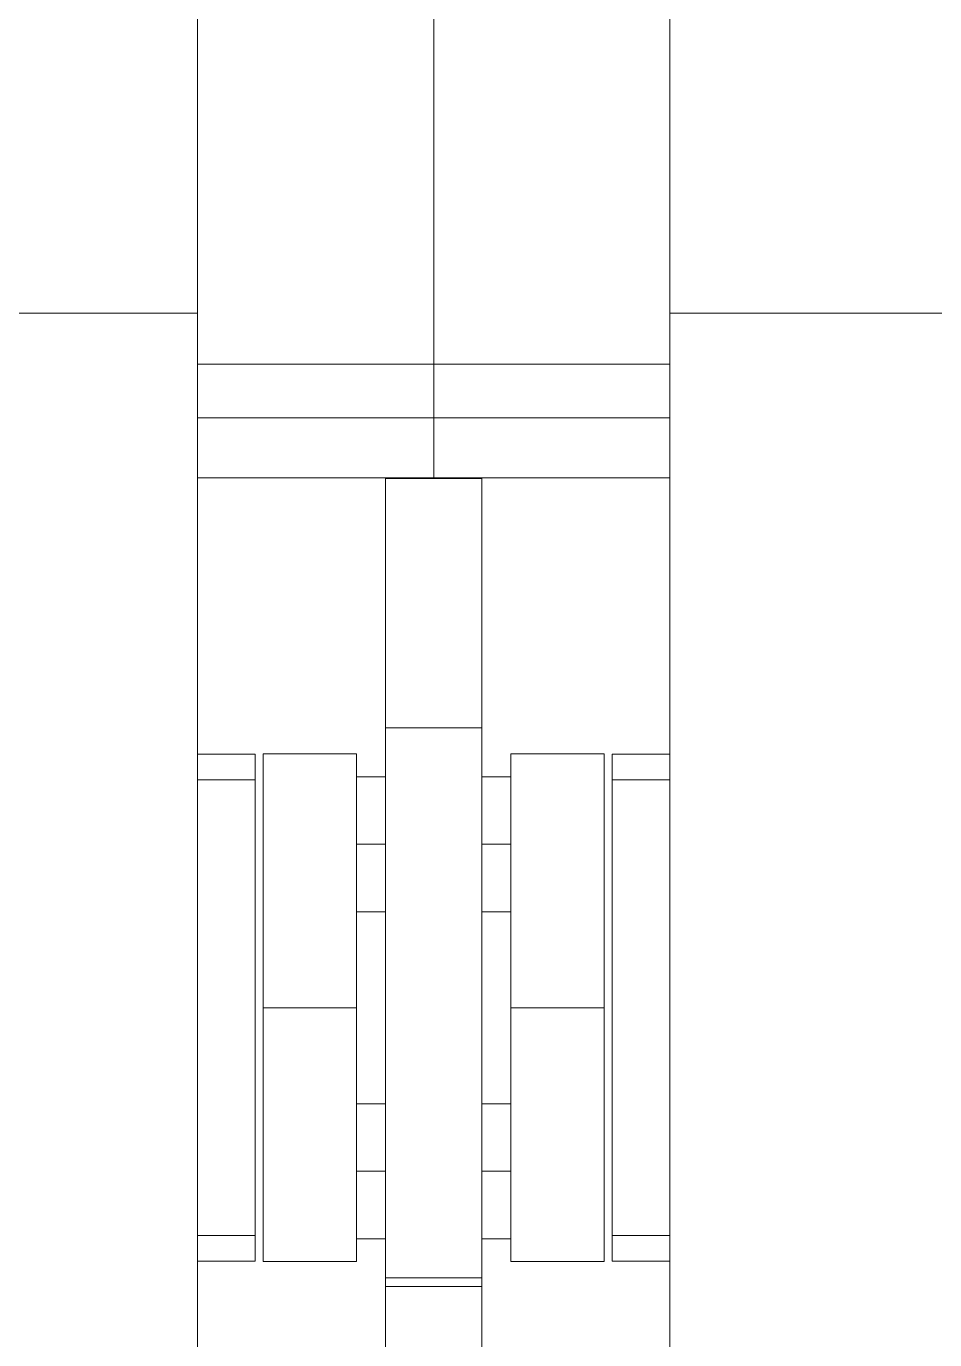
# Model space of a CAD drawing. Header units: millimetres. Extents: x -46169 to 237885, y -84465 to 18123.
# Drawn here: x 166984.9 to 167079.1, y -80609.7 to -80473.6 of the extents above; entities that cross this region are included whole.
import ezdxf

# ---------------------------------------------------------------- set-up
doc = ezdxf.new("R2010")
doc.units = ezdxf.units.MM
doc.header["$MEASUREMENT"] = 0
doc.linetypes.add('Wipeout_Contour', pattern=[1000, 0, -1000])
doc.layers.add('New_A-20-M_Floor_Slab', color=7, linetype='Continuous')
doc.layers.add('New_A-35-M_FFE_Fixed', color=7, linetype='Continuous')
doc.layers.add('New_A-35-M_FFE_Fixed_Pen_No__1', color=7, linetype='Continuous', lineweight=13)

# ---------------------------------------------------------------- blocks, each defined once
blk = doc.blocks.new('Section Elem_134_3', base_point=(129666.67, -84332.61))
at = {"color": 254, "linetype": 'Wipeout_Contour', "lineweight": 0, "ltscale": 2966931.870878264}
blk.add_wipeout([(167002.61, -80615.11), (167022.11, -80615.11), (167022.11, -80599.29), (167019.11, -80599.29), (167019.11, -80601.65), (167009.42, -80601.65), (167009.42, -80549.01), (167019.11, -80549.01), (167019.11, -80551.38), (167022.11, -80551.38), (167022.11, -80520.4), (167002.61, -80520.4), (167002.61, -80549.04), (167008.61, -80549.04), (167008.61, -80601.62), (167002.61, -80601.62)], dxfattribs=at).dxf.layer = 'New_A-20-M_Floor_Slab'
at = {"color": 254, "linetype": 'Wipeout_Contour', "lineweight": 0, "ltscale": 741809.793518}
blk.add_wipeout([(167032.11, -80565.38), (167032.11, -80585.29), (167035.11, -80585.29), (167035.11, -80565.38)], dxfattribs=at).dxf.layer = 'New_A-20-M_Floor_Slab'
at = {"color": 254, "linetype": 'Wipeout_Contour', "lineweight": 0, "ltscale": 2967333.703539724}
blk.add_wipeout([(167032.11, -80551.38), (167035.11, -80551.38), (167035.11, -80549.01), (167044.8, -80549.01), (167044.8, -80601.65), (167035.11, -80601.65), (167035.11, -80599.29), (167032.11, -80599.29), (167032.11, -80615.11), (167051.61, -80615.11), (167051.61, -80601.62), (167045.61, -80601.62), (167045.61, -80549.04), (167051.61, -80549.04), (167051.61, -80520.4), (167032.11, -80520.4)], dxfattribs=at).dxf.layer = 'New_A-20-M_Floor_Slab'
at = {"color": 254, "linetype": 'Wipeout_Contour', "lineweight": 0, "ltscale": 741762.958521}
blk.add_wipeout([(167022.11, -80565.38), (167019.11, -80565.38), (167019.11, -80585.29), (167022.11, -80585.29)], dxfattribs=at).dxf.layer = 'New_A-20-M_Floor_Slab'
blk = doc.blocks.new('Section Elem_151_3', base_point=(129666.67, -84332.61))
at = {"color": 254, "linetype": 'Wipeout_Contour', "lineweight": 0, "ltscale": 927113.518586}
blk.add_wipeout([(167027.11, -80520.4), (167022.11, -80520.4), (167022.11, -80520.48), (167032.11, -80520.48), (167032.11, -80520.4)], dxfattribs=at).dxf.layer = 'New_A-35-M_FFE_Fixed'
at = {"color": 254, "linetype": 'Wipeout_Contour', "lineweight": 0, "ltscale": 741719.820694}
blk.add_wipeout([(167032.11, -80538.96), (167032.11, -80535.1), (167022.11, -80535.1), (167022.11, -80538.96)], dxfattribs=at).dxf.layer = 'New_A-35-M_FFE_Fixed'
at = {"color": 254, "linetype": 'Wipeout_Contour', "lineweight": 0, "ltscale": 741663.678659}
blk.add_wipeout([(167002.61, -80549.04), (167002.61, -80549.56), (167008.61, -80549.56), (167008.61, -80549.04)], dxfattribs=at).dxf.layer = 'New_A-35-M_FFE_Fixed'
at = {"color": 254, "linetype": 'Wipeout_Contour', "lineweight": 0, "ltscale": 927155.543537}
blk.add_wipeout([(167019.11, -80553.43), (167022.11, -80553.43), (167022.11, -80552.92), (167022.11, -80551.91), (167019.11, -80551.91)], dxfattribs=at).dxf.layer = 'New_A-35-M_FFE_Fixed'
at = {"color": 254, "linetype": 'Wipeout_Contour', "lineweight": 0, "ltscale": 741731.163308}
blk.add_wipeout([(167022.11, -80555.7), (167019.11, -80555.7), (167019.11, -80558.38), (167022.11, -80558.38)], dxfattribs=at).dxf.layer = 'New_A-35-M_FFE_Fixed'
at = {"color": 254, "linetype": 'Wipeout_Contour', "lineweight": 0, "ltscale": 741743.410828}
blk.add_wipeout([(167019.11, -80564.84), (167022.11, -80564.84), (167022.11, -80563.33), (167019.11, -80563.33)], dxfattribs=at).dxf.layer = 'New_A-35-M_FFE_Fixed'
at = {"color": 254, "linetype": 'Wipeout_Contour', "lineweight": 0, "ltscale": 741785.799411}
blk.add_wipeout([(167019.11, -80587.34), (167019.11, -80589.61), (167022.11, -80589.61), (167022.11, -80587.34)], dxfattribs=at).dxf.layer = 'New_A-35-M_FFE_Fixed'
at = {"color": 254, "linetype": 'Wipeout_Contour', "lineweight": 0, "ltscale": 741799.060282}
blk.add_wipeout([(167019.11, -80594.97), (167019.11, -80597.24), (167022.11, -80597.24), (167022.11, -80594.97)], dxfattribs=at).dxf.layer = 'New_A-35-M_FFE_Fixed'
at = {"color": 254, "linetype": 'Wipeout_Contour', "lineweight": 0, "ltscale": 741754.169639}
blk.add_wipeout([(167008.61, -80601.11), (167002.61, -80601.11), (167002.61, -80601.62), (167008.61, -80601.62)], dxfattribs=at).dxf.layer = 'New_A-35-M_FFE_Fixed'
at = {"color": 254, "linetype": 'Wipeout_Contour', "lineweight": 0, "ltscale": 741835.820848}
blk.add_wipeout([(167022.11, -80603.32), (167022.11, -80604.23), (167032.11, -80604.23), (167032.11, -80603.32)], dxfattribs=at).dxf.layer = 'New_A-35-M_FFE_Fixed'
at = {"color": 254, "linetype": 'Wipeout_Contour', "lineweight": 0, "ltscale": 741841.465287}
blk.add_wipeout([(167032.11, -80606.1), (167022.11, -80606.1), (167022.11, -80607.94), (167032.11, -80607.94)], dxfattribs=at).dxf.layer = 'New_A-35-M_FFE_Fixed'
at = {"color": 254, "linetype": 'Wipeout_Contour', "lineweight": 0, "ltscale": 741847.742999}
blk.add_wipeout([(167032.11, -80611.52), (167032.11, -80609.75), (167022.11, -80609.75), (167022.11, -80611.52)], dxfattribs=at).dxf.layer = 'New_A-35-M_FFE_Fixed'
at = {"color": 254, "linetype": 'Wipeout_Contour', "lineweight": 0, "ltscale": 741695.607192}
blk.add_wipeout([(167032.11, -80525.7), (167032.11, -80520.48), (167022.11, -80520.48), (167022.11, -80525.7)], dxfattribs=at).dxf.layer = 'New_A-35-M_FFE_Fixed'
at = {"color": 254, "linetype": 'Wipeout_Contour', "lineweight": 0, "ltscale": 741712.580025}
blk.add_wipeout([(167032.11, -80535.1), (167032.11, -80530.63), (167022.11, -80530.63), (167022.11, -80535.1)], dxfattribs=at).dxf.layer = 'New_A-35-M_FFE_Fixed'
at = {"color": 254, "linetype": 'Wipeout_Contour', "lineweight": 0, "ltscale": 741725.912381}
blk.add_wipeout([(167032.11, -80542.11), (167032.11, -80538.96), (167022.11, -80538.96), (167022.11, -80542.11)], dxfattribs=at).dxf.layer = 'New_A-35-M_FFE_Fixed'
at = {"color": 254, "linetype": 'Wipeout_Contour', "lineweight": 0, "ltscale": 741721.790021}
blk.add_wipeout([(167019.11, -80551.91), (167022.11, -80551.91), (167022.11, -80551.38), (167019.11, -80551.38)], dxfattribs=at).dxf.layer = 'New_A-35-M_FFE_Fixed'
at = {"color": 254, "linetype": 'Wipeout_Contour', "lineweight": 0, "ltscale": 741726.862747}
blk.add_wipeout([(167019.11, -80553.43), (167019.11, -80555.7), (167022.11, -80555.7), (167022.11, -80553.43)], dxfattribs=at).dxf.layer = 'New_A-35-M_FFE_Fixed'
at = {"color": 254, "linetype": 'Wipeout_Contour', "lineweight": 0, "ltscale": 741740.119089}
blk.add_wipeout([(167019.11, -80561.05), (167019.11, -80563.33), (167022.11, -80563.33), (167022.11, -80561.05)], dxfattribs=at).dxf.layer = 'New_A-35-M_FFE_Fixed'
at = {"color": 254, "linetype": 'Wipeout_Contour', "lineweight": 0, "ltscale": 741745.192327}
blk.add_wipeout([(167019.11, -80564.84), (167019.11, -80565.38), (167022.11, -80565.38), (167022.11, -80564.84)], dxfattribs=at).dxf.layer = 'New_A-35-M_FFE_Fixed'
at = {"color": 254, "linetype": 'Wipeout_Contour', "lineweight": 0, "ltscale": 741782.506848}
blk.add_wipeout([(167019.11, -80587.34), (167022.11, -80587.34), (167022.11, -80585.82), (167019.11, -80585.82)], dxfattribs=at).dxf.layer = 'New_A-35-M_FFE_Fixed'
at = {"color": 254, "linetype": 'Wipeout_Contour', "lineweight": 0, "ltscale": 741794.758039}
blk.add_wipeout([(167019.11, -80592.29), (167019.11, -80594.97), (167022.11, -80594.97), (167022.11, -80592.29)], dxfattribs=at).dxf.layer = 'New_A-35-M_FFE_Fixed'
at = {"color": 254, "linetype": 'Wipeout_Contour', "lineweight": 0, "ltscale": 927253.602699}
blk.add_wipeout([(167022.11, -80597.24), (167019.11, -80597.24), (167019.11, -80598.75), (167022.11, -80598.75), (167022.11, -80597.66)], dxfattribs=at).dxf.layer = 'New_A-35-M_FFE_Fixed'
at = {"color": 254, "linetype": 'Wipeout_Contour', "lineweight": 0, "ltscale": 741751.845068}
blk.add_wipeout([(167008.61, -80598.94), (167002.61, -80598.94), (167002.61, -80601.11), (167008.61, -80601.11)], dxfattribs=at).dxf.layer = 'New_A-35-M_FFE_Fixed'
at = {"color": 254, "linetype": 'Wipeout_Contour', "lineweight": 0, "ltscale": 741838.239391}
blk.add_wipeout([(167032.11, -80604.23), (167022.11, -80604.23), (167022.11, -80606.1), (167032.11, -80606.1)], dxfattribs=at).dxf.layer = 'New_A-35-M_FFE_Fixed'
at = {"color": 254, "linetype": 'Wipeout_Contour', "lineweight": 0, "ltscale": 741844.633169}
blk.add_wipeout([(167022.11, -80609.75), (167032.11, -80609.75), (167032.11, -80607.94), (167022.11, -80607.94)], dxfattribs=at).dxf.layer = 'New_A-35-M_FFE_Fixed'
at = {"layer": 'New_A-35-M_FFE_Fixed_Pen_No__1', "linetype": 'Continuous'}
blk.add_line((167008.61, -80601.62), (167008.61, -80601.11), dxfattribs=at)
at = {"color": 254, "linetype": 'Wipeout_Contour', "lineweight": 0, "ltscale": 741704.421911}
blk.add_wipeout([(167032.11, -80525.7), (167022.11, -80525.7), (167022.11, -80530.63), (167032.11, -80530.63)], dxfattribs=at).dxf.layer = 'New_A-35-M_FFE_Fixed'
at = {"color": 254, "linetype": 'Wipeout_Contour', "lineweight": 0, "ltscale": 741730.660265}
blk.add_wipeout([(167032.11, -80544.43), (167032.11, -80542.11), (167022.11, -80542.11), (167022.11, -80544.43)], dxfattribs=at).dxf.layer = 'New_A-35-M_FFE_Fixed'
at = {"color": 254, "linetype": 'Wipeout_Contour', "lineweight": 0, "ltscale": 741708.923195}
blk.add_wipeout([(167008.61, -80598.94), (167008.61, -80551.72), (167002.61, -80551.72), (167002.61, -80598.94)], dxfattribs=at).dxf.layer = 'New_A-35-M_FFE_Fixed'
at = {"color": 254, "linetype": 'Wipeout_Contour', "lineweight": 0, "ltscale": 741735.818317}
blk.add_wipeout([(167019.11, -80558.38), (167019.11, -80561.05), (167022.11, -80561.05), (167022.11, -80558.38)], dxfattribs=at).dxf.layer = 'New_A-35-M_FFE_Fixed'
at = {"color": 254, "linetype": 'Wipeout_Contour', "lineweight": 0, "ltscale": 741780.72495}
blk.add_wipeout([(167019.11, -80585.29), (167019.11, -80585.82), (167022.11, -80585.82), (167022.11, -80585.29)], dxfattribs=at).dxf.layer = 'New_A-35-M_FFE_Fixed'
at = {"color": 254, "linetype": 'Wipeout_Contour', "lineweight": 0, "ltscale": 927238.793041}
blk.add_wipeout([(167019.11, -80589.61), (167019.11, -80592.29), (167022.11, -80592.29), (167022.11, -80591.39), (167022.11, -80589.61)], dxfattribs=at).dxf.layer = 'New_A-35-M_FFE_Fixed'
at = {"color": 254, "linetype": 'Wipeout_Contour', "lineweight": 0, "ltscale": 741804.135253}
blk.add_wipeout([(167022.11, -80598.75), (167019.11, -80598.75), (167019.11, -80599.29), (167022.11, -80599.29)], dxfattribs=at).dxf.layer = 'New_A-35-M_FFE_Fixed'
at = {"layer": 'New_A-35-M_FFE_Fixed_Pen_No__1', "linetype": 'Continuous'}
blk.add_line((167008.61, -80601.11), (167008.61, -80598.94), dxfattribs=at)
at = {"color": 254, "linetype": 'Wipeout_Contour', "lineweight": 0, "ltscale": 741733.912492}
blk.add_wipeout([(167032.11, -80545.85), (167032.11, -80544.43), (167022.11, -80544.43), (167022.11, -80545.85)], dxfattribs=at).dxf.layer = 'New_A-35-M_FFE_Fixed'
at = {"color": 254, "linetype": 'Wipeout_Contour', "lineweight": 0, "ltscale": 741666.002067}
blk.add_wipeout([(167002.61, -80551.72), (167008.61, -80551.72), (167008.61, -80549.56), (167002.61, -80549.56)], dxfattribs=at).dxf.layer = 'New_A-35-M_FFE_Fixed'
at = {"color": 254, "linetype": 'Wipeout_Contour', "lineweight": 0, "ltscale": 741755.517374}
blk.add_wipeout([(167032.11, -80561.63), (167032.11, -80553.51), (167022.11, -80553.51), (167022.11, -80561.63)], dxfattribs=at).dxf.layer = 'New_A-35-M_FFE_Fixed'
at = {"color": 254, "linetype": 'Wipeout_Contour', "lineweight": 0, "ltscale": 741765.03331}
blk.add_wipeout([(167019.11, -80593.94), (167019.11, -80585.4), (167009.42, -80585.4), (167009.42, -80593.94)], dxfattribs=at).dxf.layer = 'New_A-35-M_FFE_Fixed'
at = {"color": 254, "linetype": 'Wipeout_Contour', "lineweight": 0, "ltscale": 741820.784667}
blk.add_wipeout([(167022.11, -80591.39), (167022.11, -80598.86), (167032.11, -80598.86), (167032.11, -80591.39)], dxfattribs=at).dxf.layer = 'New_A-35-M_FFE_Fixed'
at = {"layer": 'New_A-35-M_FFE_Fixed_Pen_No__1', "linetype": 'Continuous'}
for p, q in [((167008.61, -80549.56), (167008.61, -80549.04)), ((167008.61, -80551.72), (167008.61, -80549.56)), ((167008.61, -80598.94), (167008.61, -80551.72)), ((167019.11, -80592.29), (167022.11, -80592.29))]:
    blk.add_line(p, q, dxfattribs=at)
at = {"color": 254, "linetype": 'Wipeout_Contour', "lineweight": 0, "ltscale": 741644.118007}
blk.add_wipeout([(167002.61, -80503.33), (166972.61, -80503.33), (166972.61, -80647.33), (167002.61, -80647.33)], dxfattribs=at).dxf.layer = 'New_A-35-M_FFE_Fixed'
at = {"color": 254, "linetype": 'Wipeout_Contour', "lineweight": 0, "ltscale": 741735.565034}
blk.add_wipeout([(167032.11, -80546.33), (167032.11, -80545.85), (167022.11, -80545.85), (167022.11, -80546.33)], dxfattribs=at).dxf.layer = 'New_A-35-M_FFE_Fixed'
at = {"color": 254, "linetype": 'Wipeout_Contour', "lineweight": 0, "ltscale": 741748.85824}
blk.add_wipeout([(167019.11, -80575.33), (167009.42, -80575.33), (167009.42, -80585.4), (167019.11, -80585.4)], dxfattribs=at).dxf.layer = 'New_A-35-M_FFE_Fixed'
at = {"color": 254, "linetype": 'Wipeout_Contour', "lineweight": 0, "ltscale": 741806.013796}
blk.add_wipeout([(167022.11, -80591.39), (167032.11, -80591.39), (167032.11, -80581.87), (167022.11, -80581.87)], dxfattribs=at).dxf.layer = 'New_A-35-M_FFE_Fixed'
at = {"color": 254, "linetype": 'Wipeout_Contour', "lineweight": 0, "ltscale": 741777.414153}
blk.add_wipeout([(167009.42, -80593.94), (167009.42, -80599.65), (167019.11, -80599.65), (167019.11, -80593.94)], dxfattribs=at).dxf.layer = 'New_A-35-M_FFE_Fixed'
at = {"color": 254, "linetype": 'Wipeout_Contour', "lineweight": 0, "ltscale": 741831.153584}
blk.add_wipeout([(167032.11, -80603.32), (167032.11, -80598.86), (167022.11, -80598.86), (167022.11, -80603.32)], dxfattribs=at).dxf.layer = 'New_A-35-M_FFE_Fixed'
at = {"layer": 'New_A-35-M_FFE_Fixed_Pen_No__1', "linetype": 'Continuous'}
for p, q in [((167002.61, -80549.04), (167008.61, -80549.04)), ((167002.61, -80551.72), (167008.61, -80551.72)), ((167019.11, -80585.29), (167022.11, -80585.29)), ((167009.42, -80593.94), (167009.42, -80585.4)), ((167019.11, -80593.94), (167019.11, -80585.4)), ((167002.61, -80598.94), (167008.61, -80598.94)), ((167002.61, -80601.62), (167008.61, -80601.62))]:
    blk.add_line(p, q, dxfattribs=at)
at = {"color": 254, "linetype": 'Wipeout_Contour', "lineweight": 0, "ltscale": 740534.795224}
blk.add_wipeout([(166501.61, -80346.96), (166501.61, -80503.33), (167002.61, -80503.33), (167002.61, -80346.96)], dxfattribs=at).dxf.layer = 'New_A-35-M_FFE_Fixed'
at = {"color": 254, "linetype": 'Wipeout_Contour', "lineweight": 0, "ltscale": 741630.456336}
blk.add_wipeout([(167002.61, -80511.45), (167027.11, -80511.45), (167027.11, -80510.54), (167002.61, -80510.54)], dxfattribs=at).dxf.layer = 'New_A-35-M_FFE_Fixed'
at = {"color": 254, "linetype": 'Wipeout_Contour', "lineweight": 0, "ltscale": 741641.392076}
blk.add_wipeout([(167002.61, -80514.18), (167002.61, -80520.4), (167027.11, -80520.4), (167027.11, -80514.18)], dxfattribs=at).dxf.layer = 'New_A-35-M_FFE_Fixed'
at = {"color": 254, "linetype": 'Wipeout_Contour', "lineweight": 0, "ltscale": 741737.59317}
blk.add_wipeout([(167022.11, -80546.33), (167022.11, -80548.19), (167032.11, -80548.19), (167032.11, -80546.33)], dxfattribs=at).dxf.layer = 'New_A-35-M_FFE_Fixed'
at = {"color": 254, "linetype": 'Wipeout_Contour', "lineweight": 0, "ltscale": 741731.352107}
blk.add_wipeout([(167019.11, -80575.33), (167019.11, -80565.26), (167009.42, -80565.26), (167009.42, -80575.33)], dxfattribs=at).dxf.layer = 'New_A-35-M_FFE_Fixed'
at = {"color": 254, "linetype": 'Wipeout_Contour', "lineweight": 0, "ltscale": 741788.73164}
blk.add_wipeout([(167032.11, -80581.87), (167032.11, -80571.51), (167022.11, -80571.51), (167022.11, -80581.87)], dxfattribs=at).dxf.layer = 'New_A-35-M_FFE_Fixed'
at = {"color": 254, "linetype": 'Wipeout_Contour', "lineweight": 0, "ltscale": 741784.114969}
blk.add_wipeout([(167009.42, -80599.65), (167009.42, -80601.65), (167019.11, -80601.65), (167019.11, -80599.65)], dxfattribs=at).dxf.layer = 'New_A-35-M_FFE_Fixed'
at = {"layer": 'New_A-35-M_FFE_Fixed_Pen_No__1', "linetype": 'Continuous'}
for p, q in [((167027.11, -80520.4), (167002.61, -80520.4)), ((167009.42, -80575.33), (167019.11, -80575.33)), ((167009.42, -80585.4), (167009.42, -80575.33)), ((167019.11, -80585.4), (167019.11, -80575.33)), ((167009.42, -80599.65), (167009.42, -80593.94)), ((167019.11, -80599.65), (167019.11, -80593.94)), ((167009.42, -80601.65), (167009.42, -80599.65)), ((167019.11, -80599.29), (167022.11, -80599.29)), ((167019.11, -80601.65), (167019.11, -80599.65)), ((167009.42, -80601.65), (167019.11, -80601.65))]:
    blk.add_line(p, q, dxfattribs=at)
at = {"color": 254, "linetype": 'Wipeout_Contour', "lineweight": 0, "ltscale": 741571.557341}
blk.add_wipeout([(167002.61, -80480.58), (167027.11, -80480.58), (167027.11, -80473.58), (167002.61, -80473.58)], dxfattribs=at).dxf.layer = 'New_A-35-M_FFE_Fixed'
at = {"color": 254, "linetype": 'Wipeout_Contour', "lineweight": 0, "ltscale": 741595.911116}
blk.add_wipeout([(167002.61, -80494.61), (167027.11, -80494.61), (167027.11, -80487.59), (167002.61, -80487.59)], dxfattribs=at).dxf.layer = 'New_A-35-M_FFE_Fixed'
at = {"color": 254, "linetype": 'Wipeout_Contour', "lineweight": 0, "ltscale": 741635.791014}
blk.add_wipeout([(167002.61, -80514.18), (167027.11, -80514.18), (167027.11, -80513.95), (167002.61, -80513.95)], dxfattribs=at).dxf.layer = 'New_A-35-M_FFE_Fixed'
at = {"color": 254, "linetype": 'Wipeout_Contour', "lineweight": 0, "ltscale": 741743.833865}
blk.add_wipeout([(167022.11, -80548.19), (167022.11, -80553.51), (167032.11, -80553.51), (167032.11, -80548.19)], dxfattribs=at).dxf.layer = 'New_A-35-M_FFE_Fixed'
at = {"color": 254, "linetype": 'Wipeout_Contour', "lineweight": 0, "ltscale": 741715.180061}
blk.add_wipeout([(167019.11, -80565.26), (167019.11, -80556.72), (167009.42, -80556.72), (167009.42, -80565.26)], dxfattribs=at).dxf.layer = 'New_A-35-M_FFE_Fixed'
at = {"color": 254, "linetype": 'Wipeout_Contour', "lineweight": 0, "ltscale": 741771.149742}
blk.add_wipeout([(167022.11, -80571.51), (167032.11, -80571.51), (167032.11, -80561.63), (167022.11, -80561.63)], dxfattribs=at).dxf.layer = 'New_A-35-M_FFE_Fixed'
at = {"layer": 'New_A-35-M_FFE_Fixed_Pen_No__1', "linetype": 'Continuous'}
for p, q in [((167019.11, -80558.38), (167022.11, -80558.38)), ((167009.42, -80575.33), (167009.42, -80565.26)), ((167019.11, -80575.33), (167019.11, -80565.26)), ((167019.11, -80565.38), (167022.11, -80565.38))]:
    blk.add_line(p, q, dxfattribs=at)
at = {"color": 254, "linetype": 'Wipeout_Contour', "lineweight": 0, "ltscale": 741583.722256}
blk.add_wipeout([(167002.61, -80487.59), (167027.11, -80487.59), (167027.11, -80480.58), (167002.61, -80480.58)], dxfattribs=at).dxf.layer = 'New_A-35-M_FFE_Fixed'
at = {"color": 254, "linetype": 'Wipeout_Contour', "lineweight": 0, "ltscale": 741608.097397}
blk.add_wipeout([(167027.11, -80494.61), (167002.61, -80494.61), (167002.61, -80501.63), (167027.11, -80501.63)], dxfattribs=at).dxf.layer = 'New_A-35-M_FFE_Fixed'
at = {"color": 254, "linetype": 'Wipeout_Contour', "lineweight": 0, "ltscale": 741634.398233}
blk.add_wipeout([(167002.61, -80513.55), (167027.11, -80513.55), (167027.11, -80512.98), (167002.61, -80512.98)], dxfattribs=at).dxf.layer = 'New_A-35-M_FFE_Fixed'
at = {"color": 254, "linetype": 'Wipeout_Contour', "lineweight": 0, "ltscale": 741702.803494}
blk.add_wipeout([(167009.42, -80551.02), (167009.42, -80556.72), (167019.11, -80556.72), (167019.11, -80551.02)], dxfattribs=at).dxf.layer = 'New_A-35-M_FFE_Fixed'
at = {"layer": 'New_A-35-M_FFE_Fixed_Pen_No__1', "linetype": 'Continuous'}
for p, q in [((167009.42, -80565.26), (167009.42, -80556.72)), ((167019.11, -80565.26), (167019.11, -80556.72))]:
    blk.add_line(p, q, dxfattribs=at)
at = {"color": 254, "linetype": 'Wipeout_Contour', "lineweight": 0, "ltscale": 927013.84536}
blk.add_wipeout([(167002.61, -80508.61), (167027.11, -80508.61), (167027.11, -80501.63), (167002.61, -80501.63), (167002.61, -80503.33)], dxfattribs=at).dxf.layer = 'New_A-35-M_FFE_Fixed'
at = {"color": 254, "linetype": 'Wipeout_Contour', "lineweight": 0, "ltscale": 741633.289877}
blk.add_wipeout([(167027.11, -80512.27), (167002.61, -80512.27), (167002.61, -80512.98), (167027.11, -80512.98)], dxfattribs=at).dxf.layer = 'New_A-35-M_FFE_Fixed'
at = {"color": 254, "linetype": 'Wipeout_Contour', "lineweight": 0, "ltscale": 741696.105696}
blk.add_wipeout([(167009.42, -80551.02), (167019.11, -80551.02), (167019.11, -80549.01), (167009.42, -80549.01)], dxfattribs=at).dxf.layer = 'New_A-35-M_FFE_Fixed'
at = {"layer": 'New_A-35-M_FFE_Fixed_Pen_No__1', "linetype": 'Continuous'}
for p, q in [((167002.61, -80503.33), (167002.61, -80346.96)), ((166972.61, -80503.33), (167002.61, -80503.33)), ((167009.42, -80551.02), (167009.42, -80549.01)), ((167009.42, -80549.01), (167019.11, -80549.01)), ((167019.11, -80551.02), (167019.11, -80549.01)), ((167009.42, -80556.72), (167009.42, -80551.02)), ((167019.11, -80556.72), (167019.11, -80551.02)), ((167019.11, -80551.38), (167022.11, -80551.38))]:
    blk.add_line(p, q, dxfattribs=at)
at = {"color": 254, "linetype": 'Wipeout_Contour', "lineweight": 0, "ltscale": 741627.164758}
blk.add_wipeout([(167002.61, -80509.58), (167027.11, -80509.58), (167027.11, -80508.61), (167002.61, -80508.61)], dxfattribs=at).dxf.layer = 'New_A-35-M_FFE_Fixed'
at = {"color": 254, "linetype": 'Wipeout_Contour', "lineweight": 0, "ltscale": 741631.959207}
blk.add_wipeout([(167002.61, -80512.27), (167027.11, -80512.27), (167027.11, -80511.45), (167002.61, -80511.45)], dxfattribs=at).dxf.layer = 'New_A-35-M_FFE_Fixed'
at = {"color": 254, "linetype": 'Wipeout_Contour', "lineweight": 0, "ltscale": 741635.242578}
blk.add_wipeout([(167027.11, -80513.55), (167002.61, -80513.55), (167002.61, -80513.95), (167027.11, -80513.95)], dxfattribs=at).dxf.layer = 'New_A-35-M_FFE_Fixed'
at = {"layer": 'New_A-35-M_FFE_Fixed_Pen_No__1', "linetype": 'Continuous'}
for p, q in [((167027.11, -80508.61), (167002.61, -80508.61)), ((167027.11, -80514.18), (167002.61, -80514.18))]:
    blk.add_line(p, q, dxfattribs=at)
at = {"color": 254, "linetype": 'Wipeout_Contour', "lineweight": 0, "ltscale": 741628.837892}
blk.add_wipeout([(167027.11, -80509.58), (167002.61, -80509.58), (167002.61, -80510.54), (167027.11, -80510.54)], dxfattribs=at).dxf.layer = 'New_A-35-M_FFE_Fixed'
at = {"layer": 'New_A-35-M_FFE_Fixed_Pen_No__1', "linetype": 'Continuous'}
blk.add_line((167002.61, -80647.33), (167002.61, -80503.33), dxfattribs=at)
blk = doc.blocks.new('Section Elem_152_3', base_point=(129666.67, -84332.61))
at = {"layer": 'New_A-35-M_FFE_Fixed_Pen_No__1', "linetype": 'Continuous'}
for p, q in [((167022.11, -80520.48), (167022.11, -80520.4)), ((167022.11, -80525.7), (167022.11, -80520.48)), ((167022.11, -80530.63), (167022.11, -80525.7)), ((167032.11, -80530.63), (167032.11, -80525.7)), ((167022.11, -80535.1), (167022.11, -80530.63)), ((167032.11, -80535.1), (167032.11, -80530.63)), ((167022.11, -80538.96), (167022.11, -80535.1)), ((167032.11, -80538.96), (167032.11, -80535.1)), ((167022.11, -80542.11), (167022.11, -80538.96)), ((167032.11, -80542.11), (167032.11, -80538.96)), ((167022.11, -80544.43), (167022.11, -80542.11)), ((167032.11, -80544.43), (167032.11, -80542.11)), ((167022.11, -80545.85), (167022.11, -80544.43)), ((167032.11, -80545.85), (167032.11, -80544.43)), ((167022.11, -80546.33), (167022.11, -80545.85)), ((167022.11, -80548.19), (167022.11, -80546.33)), ((167022.11, -80546.33), (167032.11, -80546.33)), ((167032.11, -80546.33), (167032.11, -80545.85)), ((167032.11, -80548.19), (167032.11, -80546.33)), ((167022.11, -80553.51), (167022.11, -80548.19)), ((167022.11, -80561.63), (167022.11, -80553.51)), ((167022.11, -80571.51), (167022.11, -80561.63)), ((167022.11, -80581.87), (167022.11, -80571.51)), ((167032.11, -80581.87), (167032.11, -80571.51)), ((167022.11, -80591.39), (167022.11, -80581.87)), ((167022.11, -80598.86), (167022.11, -80591.39)), ((167022.11, -80603.32), (167022.11, -80598.86)), ((167022.11, -80604.23), (167022.11, -80603.32)), ((167022.11, -80603.32), (167032.11, -80603.32)), ((167022.11, -80606.1), (167022.11, -80604.23)), ((167022.11, -80604.23), (167032.11, -80604.23)), ((167032.11, -80604.23), (167032.11, -80603.32)), ((167032.11, -80606.1), (167032.11, -80604.23)), ((167022.11, -80607.94), (167022.11, -80606.1)), ((167032.11, -80607.94), (167032.11, -80606.1)), ((167022.11, -80609.75), (167022.11, -80607.94)), ((167032.11, -80609.75), (167032.11, -80607.94)), ((167022.11, -80611.52), (167022.11, -80609.75)), ((167032.11, -80611.52), (167032.11, -80609.75))]:
    blk.add_line(p, q, dxfattribs=at)
at = {"color": 254, "linetype": 'Wipeout_Contour', "lineweight": 0, "ltscale": 741818.603972}
blk.add_wipeout([(167045.61, -80549.04), (167045.61, -80549.56), (167051.61, -80549.56), (167051.61, -80549.04)], dxfattribs=at).dxf.layer = 'New_A-35-M_FFE_Fixed'
at = {"color": 254, "linetype": 'Wipeout_Contour', "lineweight": 0, "ltscale": 741770.408896}
blk.add_wipeout([(167032.11, -80553.43), (167035.11, -80553.43), (167035.11, -80551.91), (167032.11, -80551.91)], dxfattribs=at).dxf.layer = 'New_A-35-M_FFE_Fixed'
at = {"color": 254, "linetype": 'Wipeout_Contour', "lineweight": 0, "ltscale": 927223.011006}
blk.add_wipeout([(167032.11, -80558.38), (167035.11, -80558.38), (167035.11, -80556.38), (167035.11, -80555.7), (167032.11, -80555.7)], dxfattribs=at).dxf.layer = 'New_A-35-M_FFE_Fixed'
at = {"color": 254, "linetype": 'Wipeout_Contour', "lineweight": 0, "ltscale": 741790.247162}
blk.add_wipeout([(167035.11, -80563.33), (167032.11, -80563.33), (167032.11, -80564.84), (167035.11, -80564.84)], dxfattribs=at).dxf.layer = 'New_A-35-M_FFE_Fixed'
at = {"color": 254, "linetype": 'Wipeout_Contour', "lineweight": 0, "ltscale": 741832.633068}
blk.add_wipeout([(167035.11, -80587.34), (167032.11, -80587.34), (167032.11, -80589.61), (167035.11, -80589.61)], dxfattribs=at).dxf.layer = 'New_A-35-M_FFE_Fixed'
at = {"color": 254, "linetype": 'Wipeout_Contour', "lineweight": 0, "ltscale": 741845.893102}
blk.add_wipeout([(167035.11, -80594.97), (167032.11, -80594.97), (167032.11, -80597.24), (167035.11, -80597.24)], dxfattribs=at).dxf.layer = 'New_A-35-M_FFE_Fixed'
at = {"color": 254, "linetype": 'Wipeout_Contour', "lineweight": 0, "ltscale": 741909.076056}
blk.add_wipeout([(167051.61, -80601.11), (167045.61, -80601.11), (167045.61, -80601.62), (167051.61, -80601.62)], dxfattribs=at).dxf.layer = 'New_A-35-M_FFE_Fixed'
at = {"color": 254, "linetype": 'Wipeout_Contour', "lineweight": 0, "ltscale": 741768.62772}
blk.add_wipeout([(167032.11, -80551.38), (167032.11, -80551.91), (167035.11, -80551.91), (167035.11, -80551.38)], dxfattribs=at).dxf.layer = 'New_A-35-M_FFE_Fixed'
at = {"color": 254, "linetype": 'Wipeout_Contour', "lineweight": 0, "ltscale": 741773.700126}
blk.add_wipeout([(167032.11, -80553.43), (167032.11, -80555.7), (167035.11, -80555.7), (167035.11, -80553.43)], dxfattribs=at).dxf.layer = 'New_A-35-M_FFE_Fixed'
at = {"color": 254, "linetype": 'Wipeout_Contour', "lineweight": 0, "ltscale": 741786.955631}
blk.add_wipeout([(167032.11, -80561.05), (167032.11, -80563.33), (167035.11, -80563.33), (167035.11, -80561.05)], dxfattribs=at).dxf.layer = 'New_A-35-M_FFE_Fixed'
at = {"color": 254, "linetype": 'Wipeout_Contour', "lineweight": 0, "ltscale": 927241.123829}
blk.add_wipeout([(167032.11, -80564.84), (167032.11, -80565.38), (167035.11, -80565.38), (167035.11, -80565.26), (167035.11, -80564.84)], dxfattribs=at).dxf.layer = 'New_A-35-M_FFE_Fixed'
at = {"color": 254, "linetype": 'Wipeout_Contour', "lineweight": 0, "ltscale": 741829.340714}
blk.add_wipeout([(167035.11, -80585.82), (167032.11, -80585.82), (167032.11, -80587.34), (167035.11, -80587.34)], dxfattribs=at).dxf.layer = 'New_A-35-M_FFE_Fixed'
at = {"color": 254, "linetype": 'Wipeout_Contour', "lineweight": 0, "ltscale": 927303.279867}
blk.add_wipeout([(167032.11, -80592.29), (167032.11, -80594.97), (167035.11, -80594.97), (167035.11, -80594.28), (167035.11, -80592.29)], dxfattribs=at).dxf.layer = 'New_A-35-M_FFE_Fixed'
at = {"color": 254, "linetype": 'Wipeout_Contour', "lineweight": 0, "ltscale": 741849.185757}
blk.add_wipeout([(167032.11, -80598.75), (167035.11, -80598.75), (167035.11, -80597.24), (167032.11, -80597.24)], dxfattribs=at).dxf.layer = 'New_A-35-M_FFE_Fixed'
at = {"color": 254, "linetype": 'Wipeout_Contour', "lineweight": 0, "ltscale": 741906.75197}
blk.add_wipeout([(167051.61, -80598.94), (167045.61, -80598.94), (167045.61, -80601.11), (167051.61, -80601.11)], dxfattribs=at).dxf.layer = 'New_A-35-M_FFE_Fixed'
at = {"layer": 'New_A-35-M_FFE_Fixed_Pen_No__1', "linetype": 'Continuous'}
for p, q in [((167032.11, -80553.51), (167032.11, -80548.19)), ((167045.61, -80601.62), (167045.61, -80601.11))]:
    blk.add_line(p, q, dxfattribs=at)
at = {"color": 254, "linetype": 'Wipeout_Contour', "lineweight": 0, "ltscale": 741863.839061}
blk.add_wipeout([(167045.61, -80598.94), (167051.61, -80598.94), (167051.61, -80551.72), (167045.61, -80551.72)], dxfattribs=at).dxf.layer = 'New_A-35-M_FFE_Fixed'
at = {"color": 254, "linetype": 'Wipeout_Contour', "lineweight": 0, "ltscale": 741782.65513}
blk.add_wipeout([(167032.11, -80558.38), (167032.11, -80561.05), (167035.11, -80561.05), (167035.11, -80558.38)], dxfattribs=at).dxf.layer = 'New_A-35-M_FFE_Fixed'
at = {"color": 254, "linetype": 'Wipeout_Contour', "lineweight": 0, "ltscale": 741827.558928}
blk.add_wipeout([(167032.11, -80585.29), (167032.11, -80585.82), (167035.11, -80585.82), (167035.11, -80585.29)], dxfattribs=at).dxf.layer = 'New_A-35-M_FFE_Fixed'
at = {"color": 254, "linetype": 'Wipeout_Contour', "lineweight": 0, "ltscale": 741836.934826}
blk.add_wipeout([(167032.11, -80592.29), (167035.11, -80592.29), (167035.11, -80589.61), (167032.11, -80589.61)], dxfattribs=at).dxf.layer = 'New_A-35-M_FFE_Fixed'
at = {"color": 254, "linetype": 'Wipeout_Contour', "lineweight": 0, "ltscale": 741850.967752}
blk.add_wipeout([(167032.11, -80598.75), (167032.11, -80599.29), (167035.11, -80599.29), (167035.11, -80598.75)], dxfattribs=at).dxf.layer = 'New_A-35-M_FFE_Fixed'
at = {"layer": 'New_A-35-M_FFE_Fixed_Pen_No__1', "linetype": 'Continuous'}
for p, q in [((167032.11, -80561.63), (167032.11, -80553.51)), ((167032.11, -80571.51), (167032.11, -80561.63)), ((167032.11, -80591.39), (167032.11, -80581.87)), ((167032.11, -80598.86), (167032.11, -80591.39)), ((167032.11, -80603.32), (167032.11, -80598.86)), ((167045.61, -80601.11), (167045.61, -80598.94))]:
    blk.add_line(p, q, dxfattribs=at)
at = {"color": 254, "linetype": 'Wipeout_Contour', "lineweight": 0, "ltscale": 741820.926896}
blk.add_wipeout([(167045.61, -80551.72), (167051.61, -80551.72), (167051.61, -80549.56), (167045.61, -80549.56)], dxfattribs=at).dxf.layer = 'New_A-35-M_FFE_Fixed'
at = {"color": 254, "linetype": 'Wipeout_Contour', "lineweight": 0, "ltscale": 741857.571944}
blk.add_wipeout([(167035.11, -80593.94), (167044.8, -80593.94), (167044.8, -80585.4), (167035.11, -80585.4)], dxfattribs=at).dxf.layer = 'New_A-35-M_FFE_Fixed'
at = {"layer": 'New_A-35-M_FFE_Fixed_Pen_No__1', "linetype": 'Continuous'}
for p, q in [((167045.61, -80549.56), (167045.61, -80549.04)), ((167045.61, -80551.72), (167045.61, -80549.56)), ((167045.61, -80598.94), (167045.61, -80551.72)), ((167035.11, -80592.29), (167032.11, -80592.29))]:
    blk.add_line(p, q, dxfattribs=at)
at = {"color": 254, "linetype": 'Wipeout_Contour', "lineweight": 0, "ltscale": 741928.731061}
blk.add_wipeout([(167051.61, -80503.33), (167051.61, -80647.33), (167081.61, -80647.33), (167081.61, -80503.33)], dxfattribs=at).dxf.layer = 'New_A-35-M_FFE_Fixed'
at = {"color": 254, "linetype": 'Wipeout_Contour', "lineweight": 0, "ltscale": 741841.398891}
blk.add_wipeout([(167035.11, -80575.33), (167035.11, -80585.4), (167044.8, -80585.4), (167044.8, -80575.33)], dxfattribs=at).dxf.layer = 'New_A-35-M_FFE_Fixed'
at = {"color": 254, "linetype": 'Wipeout_Contour', "lineweight": 0, "ltscale": 741869.951243}
blk.add_wipeout([(167044.8, -80593.94), (167035.11, -80593.94), (167035.11, -80599.65), (167044.8, -80599.65)], dxfattribs=at).dxf.layer = 'New_A-35-M_FFE_Fixed'
at = {"layer": 'New_A-35-M_FFE_Fixed_Pen_No__1', "linetype": 'Continuous'}
for p, q in [((167051.61, -80549.04), (167045.61, -80549.04)), ((167051.61, -80551.72), (167045.61, -80551.72)), ((167035.11, -80585.29), (167032.11, -80585.29)), ((167035.11, -80593.94), (167035.11, -80585.4)), ((167044.8, -80593.94), (167044.8, -80585.4)), ((167051.61, -80598.94), (167045.61, -80598.94)), ((167051.61, -80601.62), (167045.61, -80601.62))]:
    blk.add_line(p, q, dxfattribs=at)
at = {"color": 254, "linetype": 'Wipeout_Contour', "lineweight": 0, "ltscale": 1113843.632746182}
blk.add_wipeout([(167552.61, -80346.96), (167051.61, -80346.96), (167051.61, -80503.33), (167081.61, -80503.33), (167522.61, -80503.33), (167552.61, -80503.33)], dxfattribs=at).dxf.layer = 'New_A-35-M_FFE_Fixed'
at = {"color": 254, "linetype": 'Wipeout_Contour', "lineweight": 0, "ltscale": 741718.735563}
blk.add_wipeout([(167027.11, -80511.45), (167051.61, -80511.45), (167051.61, -80510.54), (167027.11, -80510.54)], dxfattribs=at).dxf.layer = 'New_A-35-M_FFE_Fixed'
at = {"color": 254, "linetype": 'Wipeout_Contour', "lineweight": 0, "ltscale": 741729.669992}
blk.add_wipeout([(167051.61, -80514.18), (167027.11, -80514.18), (167027.11, -80520.4), (167051.61, -80520.4)], dxfattribs=at).dxf.layer = 'New_A-35-M_FFE_Fixed'
at = {"color": 254, "linetype": 'Wipeout_Contour', "lineweight": 0, "ltscale": 741823.894942}
blk.add_wipeout([(167035.11, -80575.33), (167044.8, -80575.33), (167044.8, -80565.26), (167035.11, -80565.26)], dxfattribs=at).dxf.layer = 'New_A-35-M_FFE_Fixed'
at = {"color": 254, "linetype": 'Wipeout_Contour', "lineweight": 0, "ltscale": 741876.651223}
blk.add_wipeout([(167044.8, -80599.65), (167035.11, -80599.65), (167035.11, -80601.65), (167044.8, -80601.65)], dxfattribs=at).dxf.layer = 'New_A-35-M_FFE_Fixed'
at = {"layer": 'New_A-35-M_FFE_Fixed_Pen_No__1', "linetype": 'Continuous'}
for p, q in [((167022.11, -80520.48), (167032.11, -80520.48)), ((167027.11, -80520.4), (167051.61, -80520.4)), ((167032.11, -80520.48), (167032.11, -80520.4)), ((167032.11, -80525.7), (167032.11, -80520.48)), ((167044.8, -80575.33), (167035.11, -80575.33)), ((167035.11, -80585.4), (167035.11, -80575.33)), ((167044.8, -80585.4), (167044.8, -80575.33)), ((167035.11, -80599.65), (167035.11, -80593.94)), ((167044.8, -80599.65), (167044.8, -80593.94)), ((167035.11, -80599.29), (167032.11, -80599.29)), ((167035.11, -80601.65), (167035.11, -80599.65)), ((167044.8, -80601.65), (167044.8, -80599.65)), ((167044.8, -80601.65), (167035.11, -80601.65))]:
    blk.add_line(p, q, dxfattribs=at)
at = {"color": 254, "linetype": 'Wipeout_Contour', "lineweight": 0, "ltscale": 741659.843586}
blk.add_wipeout([(167027.11, -80473.58), (167027.11, -80480.58), (167051.61, -80480.58), (167051.61, -80473.58)], dxfattribs=at).dxf.layer = 'New_A-35-M_FFE_Fixed'
at = {"color": 254, "linetype": 'Wipeout_Contour', "lineweight": 0, "ltscale": 741684.194482}
blk.add_wipeout([(167027.11, -80487.59), (167027.11, -80494.61), (167051.61, -80494.61), (167051.61, -80487.59)], dxfattribs=at).dxf.layer = 'New_A-35-M_FFE_Fixed'
at = {"color": 254, "linetype": 'Wipeout_Contour', "lineweight": 0, "ltscale": 741724.069596}
blk.add_wipeout([(167027.11, -80514.18), (167051.61, -80514.18), (167051.61, -80513.95), (167027.11, -80513.95)], dxfattribs=at).dxf.layer = 'New_A-35-M_FFE_Fixed'
at = {"color": 254, "linetype": 'Wipeout_Contour', "lineweight": 0, "ltscale": 741807.724914}
blk.add_wipeout([(167035.11, -80565.26), (167044.8, -80565.26), (167044.8, -80556.72), (167035.11, -80556.72)], dxfattribs=at).dxf.layer = 'New_A-35-M_FFE_Fixed'
at = {"layer": 'New_A-35-M_FFE_Fixed_Pen_No__1', "linetype": 'Continuous'}
for p, q in [((167027.11, -80473.58), (167027.11, -80466.62)), ((167035.11, -80558.38), (167032.11, -80558.38)), ((167035.11, -80565.38), (167032.11, -80565.38)), ((167035.11, -80575.33), (167035.11, -80565.26)), ((167044.8, -80575.33), (167044.8, -80565.26))]:
    blk.add_line(p, q, dxfattribs=at)
at = {"color": 254, "linetype": 'Wipeout_Contour', "lineweight": 0, "ltscale": 741672.007067}
blk.add_wipeout([(167027.11, -80480.58), (167027.11, -80487.59), (167051.61, -80487.59), (167051.61, -80480.58)], dxfattribs=at).dxf.layer = 'New_A-35-M_FFE_Fixed'
at = {"color": 254, "linetype": 'Wipeout_Contour', "lineweight": 0, "ltscale": 741696.37928}
blk.add_wipeout([(167027.11, -80494.61), (167027.11, -80501.63), (167051.61, -80501.63), (167051.61, -80494.61)], dxfattribs=at).dxf.layer = 'New_A-35-M_FFE_Fixed'
at = {"color": 254, "linetype": 'Wipeout_Contour', "lineweight": 0, "ltscale": 741722.677015}
blk.add_wipeout([(167027.11, -80513.55), (167051.61, -80513.55), (167051.61, -80512.98), (167027.11, -80512.98)], dxfattribs=at).dxf.layer = 'New_A-35-M_FFE_Fixed'
at = {"color": 254, "linetype": 'Wipeout_Contour', "lineweight": 0, "ltscale": 741795.349891}
blk.add_wipeout([(167035.11, -80556.72), (167044.8, -80556.72), (167044.8, -80551.02), (167035.11, -80551.02)], dxfattribs=at).dxf.layer = 'New_A-35-M_FFE_Fixed'
at = {"layer": 'New_A-35-M_FFE_Fixed_Pen_No__1', "linetype": 'Continuous'}
for p, q in [((167027.11, -80480.58), (167027.11, -80473.58)), ((167027.11, -80487.59), (167027.11, -80480.58)), ((167027.11, -80494.61), (167027.11, -80487.59)), ((167035.11, -80565.26), (167035.11, -80556.72)), ((167044.8, -80565.26), (167044.8, -80556.72))]:
    blk.add_line(p, q, dxfattribs=at)
at = {"color": 254, "linetype": 'Wipeout_Contour', "lineweight": 0, "ltscale": 927145.365455}
blk.add_wipeout([(167027.11, -80501.63), (167027.11, -80508.61), (167051.61, -80508.61), (167051.61, -80503.33), (167051.61, -80501.63)], dxfattribs=at).dxf.layer = 'New_A-35-M_FFE_Fixed'
at = {"color": 254, "linetype": 'Wipeout_Contour', "lineweight": 0, "ltscale": 741721.568783}
blk.add_wipeout([(167027.11, -80512.98), (167051.61, -80512.98), (167051.61, -80512.27), (167027.11, -80512.27)], dxfattribs=at).dxf.layer = 'New_A-35-M_FFE_Fixed'
at = {"color": 254, "linetype": 'Wipeout_Contour', "lineweight": 0, "ltscale": 741788.652928}
blk.add_wipeout([(167035.11, -80549.01), (167035.11, -80551.02), (167044.8, -80551.02), (167044.8, -80549.01)], dxfattribs=at).dxf.layer = 'New_A-35-M_FFE_Fixed'
at = {"layer": 'New_A-35-M_FFE_Fixed_Pen_No__1', "linetype": 'Continuous'}
for p, q in [((167051.61, -80503.33), (167051.61, -80346.96)), ((167027.11, -80501.63), (167027.11, -80494.61)), ((167081.61, -80503.33), (167051.61, -80503.33)), ((167035.11, -80551.02), (167035.11, -80549.01)), ((167044.8, -80549.01), (167035.11, -80549.01)), ((167044.8, -80551.02), (167044.8, -80549.01)), ((167035.11, -80556.72), (167035.11, -80551.02)), ((167044.8, -80556.72), (167044.8, -80551.02)), ((167035.11, -80551.38), (167032.11, -80551.38))]:
    blk.add_line(p, q, dxfattribs=at)
at = {"color": 254, "linetype": 'Wipeout_Contour', "lineweight": 0, "ltscale": 741715.444376}
blk.add_wipeout([(167027.11, -80508.61), (167027.11, -80509.58), (167051.61, -80509.58), (167051.61, -80508.61)], dxfattribs=at).dxf.layer = 'New_A-35-M_FFE_Fixed'
at = {"color": 254, "linetype": 'Wipeout_Contour', "lineweight": 0, "ltscale": 741720.238261}
blk.add_wipeout([(167027.11, -80512.27), (167051.61, -80512.27), (167051.61, -80511.45), (167027.11, -80511.45)], dxfattribs=at).dxf.layer = 'New_A-35-M_FFE_Fixed'
at = {"color": 254, "linetype": 'Wipeout_Contour', "lineweight": 0, "ltscale": 741723.521218}
blk.add_wipeout([(167027.11, -80513.55), (167027.11, -80513.95), (167051.61, -80513.95), (167051.61, -80513.55)], dxfattribs=at).dxf.layer = 'New_A-35-M_FFE_Fixed'
at = {"layer": 'New_A-35-M_FFE_Fixed_Pen_No__1', "linetype": 'Continuous'}
for p, q in [((167027.11, -80508.61), (167027.11, -80501.63)), ((167027.11, -80508.61), (167051.61, -80508.61)), ((167027.11, -80512.27), (167027.11, -80511.45)), ((167027.11, -80512.98), (167027.11, -80512.27)), ((167027.11, -80513.55), (167027.11, -80512.98)), ((167027.11, -80513.95), (167027.11, -80513.55)), ((167027.11, -80514.18), (167027.11, -80513.95)), ((167027.11, -80520.4), (167027.11, -80514.18)), ((167027.11, -80514.18), (167051.61, -80514.18))]:
    blk.add_line(p, q, dxfattribs=at)
at = {"color": 254, "linetype": 'Wipeout_Contour', "lineweight": 0, "ltscale": 741717.117287}
blk.add_wipeout([(167027.11, -80510.54), (167051.61, -80510.54), (167051.61, -80509.58), (167027.11, -80509.58)], dxfattribs=at).dxf.layer = 'New_A-35-M_FFE_Fixed'
at = {"layer": 'New_A-35-M_FFE_Fixed_Pen_No__1', "linetype": 'Continuous'}
for p, q in [((167051.61, -80647.33), (167051.61, -80503.33)), ((167027.11, -80509.58), (167027.11, -80508.61)), ((167027.11, -80510.54), (167027.11, -80509.58)), ((167027.11, -80511.45), (167027.11, -80510.54))]:
    blk.add_line(p, q, dxfattribs=at)

msp = doc.modelspace()

# ---------------------------------------------------------------- block references
at = {"layer": 'New_A-20-M_Floor_Slab'}
msp.add_blockref('Section Elem_134_3', (129666.67, -84332.61), dxfattribs=at)

# ---------------------------------------------------------------- next in the draw order: block references
at = {"layer": 'New_A-35-M_FFE_Fixed'}
msp.add_blockref('Section Elem_151_3', (129666.67, -84332.61), dxfattribs=at)

# ---------------------------------------------------------------- next in the draw order: block references
msp.add_blockref('Section Elem_152_3', (129666.67, -84332.61), dxfattribs=at)

doc.saveas('drawing.dxf')
